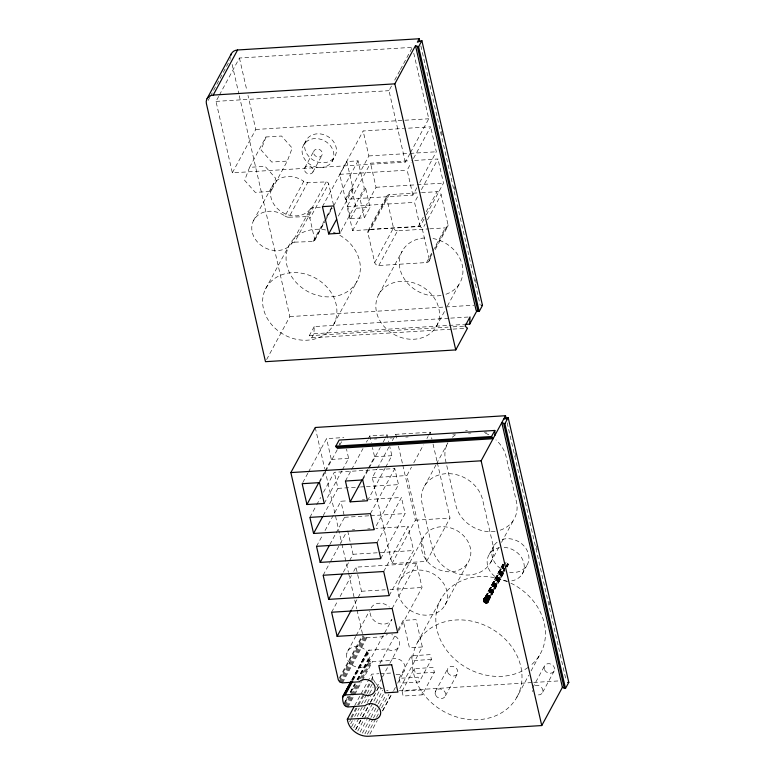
<?xml version="1.0" encoding="UTF-8"?>
<svg xmlns="http://www.w3.org/2000/svg" width="775" height="775" viewBox="0 0 775 775"><rect width="100%" height="100%" fill="white"/><g stroke="black" fill="none" stroke-linecap="round" stroke-linejoin="round"><path stroke-width="0.58" stroke-dasharray="3.88 2.91" d="M339.247 444.937L339.314 443.058M314.224 326.566L309.273 335.711L311.715 337.832L313.914 333.754L314.224 326.566L449.481 318.196M506.782 566.37C509.175 565.634 507.954 562.166 505.804 562.078M352.267 680.382L368.018 650.361L386.589 648.898A9.145 7.711 28.4 0 0 399.193 645.885A9.145 7.711 28.4 0 0 391.762 634.618M249.569 167.332L244.648 180.343L255.304 192.394L270.872 191.435L287.283 161.084L292.204 148.073L281.548 136.022L265.98 136.981L249.569 167.332L265.137 166.373L275.793 178.424L270.872 191.435M265.98 136.981L261.059 149.992L271.715 162.043L287.283 161.084M366.846 652.414L352.218 679.888M208.107 100.498L209.802 97.35M210.374 96.303L230.214 59.607M409.907 153.663L405.335 162.12L232.345 172.825L215.993 101.38L218.85 96.09M219.422 95.034L239.436 58.018L412.416 47.323M232.345 172.825L255.789 129.464L247.99 95.412M253.444 220.759L272.199 186.078M303.868 144.576L306.445 139.8M304.788 167.817L313.933 150.912M320.317 207.225L313.41 207.458A4.611 3.885 28.4 0 0 310.417 208.901L291.109 244.328A22.349 18.832 28.4 0 1 261.659 245.752A22.349 18.832 28.4 0 1 254.81 218.511A22.349 18.832 28.4 0 1 283.776 215.188L284.987 216.022L303.742 181.331A5.812 4.892 28.4 0 0 307.704 182.532L326.13 181.941A2.267 1.908 28.4 0 1 328.658 183.801L333.483 204.852M312.868 172.108L322.012 155.194M284.987 216.022A5.812 4.892 28.4 0 0 288.949 217.213L307.704 182.532M332.078 161.529A16.469 13.873 28.4 0 0 317.304 138.628A16.469 13.873 28.4 0 0 304.536 159.001A16.469 13.873 28.4 0 0 332.078 161.529L334.655 156.763A16.469 13.873 28.4 0 0 319.881 133.862A16.469 13.873 28.4 0 0 307.113 154.225A16.469 13.873 28.4 0 0 334.655 156.763M265.563 288.92L289.007 245.568M288.949 217.213L307.375 216.622L326.13 181.941M291.662 243.592A4.611 3.885 28.4 0 1 294.655 242.149L313.41 207.458M294.655 242.149L313.081 241.529A2.122 1.792 28.4 0 0 314.728 239.533L309.903 218.492L328.658 183.801M416.892 187.724L412.881 195.126L345.418 199.301L339.702 174.336L363.146 130.975L403.688 128.466M322.429 206.634L346.812 161.539L358.05 160.842L364.308 188.17L339.934 233.265M405.335 162.12L388.972 90.675L391.83 85.395M394.688 80.106L399.842 70.583M400.413 69.527L411.845 48.379M313.081 241.529L324.444 220.507M326.721 216.303L331.836 206.847M314.728 239.533L324.386 221.669M326.662 217.465L332.339 206.954M314.553 240.725L324.783 221.805M325.355 220.749L332.175 208.136M333.676 205.937L358.05 160.842M345.418 199.301L368.861 155.94L363.146 130.975M346.812 161.539L353.071 188.868L351.772 188.955L346.144 199.359L350.562 218.647L364.395 217.794L370.024 207.39L365.606 188.093L364.308 188.17M338.346 216.089L353.071 188.868M424.061 219.073L420.06 226.474L352.596 230.65L347.074 206.528L370.518 163.176L410.498 160.706M266.61 359.59L289.85 316.597L239.146 95.083M365.606 188.093L359.978 198.497L364.395 217.794M350.562 218.647L356.19 208.243L351.772 188.955M352.596 230.65L376.04 187.288L370.518 163.176M368.144 230.718L386.89 196.036M410.479 152.607L428.769 118.769L413.734 53.068M432.062 253.977L429.224 259.228A3.546 2.984 28.4 0 1 426.589 262.551L378.801 265.505A3.546 2.984 28.4 0 1 374.732 262.599L367.883 232.655L386.638 197.974A3.546 2.984 28.4 0 1 389.273 194.651L420.331 192.733M367.883 232.655A3.546 2.984 28.4 0 1 370.518 229.332L389.273 194.651M412.881 195.126L407.166 170.161L411.176 162.76M413.463 158.526L430.609 126.8L404.86 128.398M333.967 323.921L357.411 280.56M374.732 262.599L393.487 227.918L386.638 197.974M419.75 182.435L436.325 151.764L430.609 126.8M378.801 265.505L397.556 230.824L428.614 228.896M420.06 226.474L414.538 202.362L418.548 194.961M421.406 189.672L437.982 159.001L411.69 160.628M378.801 294.423L402.244 251.071M370.518 229.332L418.306 226.377L423.421 216.922M426.26 211.662L437.061 191.696A3.546 2.984 28.4 0 1 441.13 194.602L447.979 224.547L434.339 249.773M426.347 214.84L443.503 183.113L437.982 159.001M429.224 259.228L422.375 229.293L425.213 224.033M427.49 219.829L441.13 194.602M302.744 482.651L307.849 473.215M308.411 472.169L326.556 438.611L343.858 437.536M426.589 262.551L432.266 252.04M432.838 250.993L445.344 227.869A3.546 2.984 28.4 0 0 447.979 224.547M428.963 261.165L431.811 255.915M435.221 249.608L447.718 226.484M319.416 481.449L324.522 472.014M325.083 470.968L331.322 459.43L326.556 438.611M319.474 482.631L325.142 472.14M325.713 471.093L337.619 449.074M339.886 444.879L341.591 441.731M309.884 517.38L316.123 505.852M316.694 504.796L320.656 497.463M323.495 492.222L334.267 472.295L394.814 468.546L398.495 484.627L374.112 529.712M324.241 503.45L341.823 470.948M342.385 469.902L348.624 458.364L346.502 449.103M323.204 515.637L337.948 488.366L334.267 472.295M345.427 481.023L351.094 470.541M351.656 469.485L363 448.522M366.401 442.225L367.534 440.132M368.106 439.076L369.801 435.938L387.103 434.862L388.692 441.808M316.51 546.317L322.749 534.789M325.016 530.594L340.893 501.231L348.014 500.786M436.538 326.139A32.938 27.745 28.4 0 0 404.86 281.325A32.938 27.745 28.4 0 0 381.61 323.378A32.938 27.745 28.4 0 0 436.538 326.139L444.54 311.337M447.398 306.048L459.972 282.788M362.661 478.776L367.767 469.34M368.338 468.294L374.567 456.756L372.455 447.504M362.719 479.957L380.302 447.446M383.131 442.205L384.836 439.057M385.398 438.011L387.103 434.862M329.83 544.573L335.498 534.082M336.069 533.035L344.575 517.303L340.893 501.231M437.352 462.772L450.004 518.049L426.56 561.41L391.966 563.551L372.31 477.681L376.882 469.224M377.454 468.168L388.895 447.02M392.324 440.675L395.754 434.329L430.348 432.188L431.966 439.251M323.136 575.253L329.937 562.669M330.508 561.623L345.815 533.316M367.486 500.776L385.068 468.274M385.63 467.228L391.869 455.69L389.748 446.429M370.431 513.641L394.814 468.546M343.403 572.105L349.07 561.623M349.632 560.577L353.042 554.28L347.52 530.168M331.603 612.231L337.842 600.693M340.109 596.498L351.443 575.534M353.71 571.34L355.977 567.145L416.524 563.396L422.046 587.508L398.234 631.557M426.56 561.41L406.904 475.55L411.477 467.083M413.763 462.859L423.489 444.879M426.918 438.534L428.062 436.422M428.633 435.366L430.348 432.188M377.057 542.577L401.44 497.482L369.384 499.468M351.86 609.082L357.537 598.591M358.098 597.544L361.499 591.257L355.977 567.145M380.738 558.649L405.122 513.563L401.44 497.482M424.458 486.196L435.899 465.039M436.47 463.983L447.902 442.835A32.017 26.97 28.4 0 0 445.567 460.35L455.874 505.358A32.017 26.97 28.4 0 0 496.484 531.137M383.683 571.514L408.067 526.419L376.011 528.405M391.966 563.551L415.41 520.19L402.748 464.913M347.694 651.242L355.696 636.44M356.267 635.384L369.423 611.058M339.44 677.757L361.557 636.866M339.75 678.58L363 635.587M339.14 681.438L363.523 636.343L366.885 637.767L383.683 636.73L384.623 635.858A9.145 7.711 28.4 0 1 387.403 634.589M339.847 682.068L364.221 636.972M340.68 682.533L365.054 637.447M341.581 682.804L365.965 637.709M389.205 595.626L413.579 550.541L408.067 526.419M342.502 682.862L366.885 637.767M400.152 580.378L423.596 537.017M351.608 680.159L367.418 650.913M352.112 679.675L368.018 650.361M352.402 680.276L368.774 649.993M353.274 680.111L369.646 649.828M392.15 608.491L416.524 563.396M343.829 703.971L347.83 696.57M350.116 692.337L354.688 683.879M356.975 679.656L368.212 658.876L366.924 653.257M344.71 703.748L348.673 696.405M350.939 692.211L355.483 683.821M357.75 679.627L368.522 659.709L368.212 658.876M344.662 705.55L349.796 696.047M350.368 694.991L356.083 684.432M358.37 680.208L369.045 660.455L368.522 659.709L367.263 660.62M368.503 662.761L391.947 619.399A11.896 10.017 28.4 0 1 378.694 623.323A11.896 10.017 28.4 0 1 370.072 611.514M345.359 706.18L351.075 695.611M351.647 694.555L357.934 682.93M360.22 678.706L369.743 661.094L369.045 660.455M346.202 706.645L351.918 696.076M352.489 695.02L358.777 683.395M361.634 678.106L370.576 661.559L389.399 660.62A9.145 7.711 28.4 0 1 404.463 664.562A9.145 7.711 28.4 0 1 395.269 674.308M347.103 706.916L360.259 682.601M362.545 678.367L371.487 661.831M348.023 706.974L354.311 695.34M354.892 694.284L361.751 681.593M362.322 680.537L372.407 661.879M354.698 705.608L371.709 674.153L378.849 673.708M379.944 663.429L395.822 634.066M398.088 629.872L403.184 620.436L416.078 619.632L422.336 646.96L399.086 689.963M350.939 717.398L357.178 705.86M357.74 704.814L363.417 694.332M363.979 693.286L370.789 680.702M371.351 679.646L372.484 677.553L371.709 674.153M349.612 721.68L351.317 718.532M351.879 717.485L358.118 705.947M358.689 704.901L364.357 694.41M364.918 693.363L371.157 681.826M371.729 680.779L372.862 678.677L372.484 677.553M350.688 723.85L352.392 720.711M354.659 716.517L359.193 708.127M361.46 703.933L366.565 694.487M367.137 693.441L372.233 684.005M351.501 726.96L354.902 720.673M357.178 716.478L362.274 707.042M364.541 702.847L369.084 694.458M369.646 693.402L373.046 687.115M353.729 727.822L365.073 706.848M367.34 702.654L370.741 696.357M376.708 687.628L381.852 678.106M382.424 677.05L389.282 664.359M389.854 663.303L398.796 646.767M355.638 729.527L361.877 717.989M362.438 716.943L369.811 703.312M370.382 702.266L374.344 694.923M376.621 690.728L378.888 686.534L375.875 683.56M355.793 729.633L362.032 718.105M362.593 717.049L369.966 703.419M370.537 702.373L379.043 686.64M357.75 731.009L381 688.016L378.888 686.534M360.036 732.23L367.97 717.553M368.542 716.507L375.342 703.923M375.914 702.867L382.714 690.283M362.438 733.169L370.373 718.493M370.944 717.447L377.745 704.863M378.316 703.816L383.983 693.325M364.918 733.818L372.853 719.132M373.424 718.086L379.091 707.604M379.653 706.548L385.892 695.02M367.418 734.148L375.923 718.415M376.495 717.369L378.762 713.174M381.591 707.924L388.963 694.293M417.628 642.243L441.072 598.891M399.096 678.348L411.283 655.795L430.309 654.623L431.413 659.447L419.227 681.99L400.2 683.172L399.096 678.348L418.122 677.166L419.227 681.99M369.898 734.158L377.27 720.518M382.375 711.082L392.014 693.257M382.802 710.685L393.09 691.649M393.661 690.593L395.376 687.415M397.662 683.192L404.317 670.879M445.15 604.878A25.614 21.584 28.4 0 0 420.36 570.1A25.614 21.584 28.4 0 0 402.448 602.902A25.614 21.584 28.4 0 0 445.15 604.878L468.594 561.517A25.614 21.584 28.4 0 0 443.804 526.738A25.614 21.584 28.4 0 0 425.892 559.54A25.614 21.584 28.4 0 0 468.594 561.517M402.041 691.203L414.228 668.66L433.254 667.488L434.358 672.303L422.172 694.855L403.145 696.028L402.041 691.203L421.067 690.031L422.172 694.855M489.238 554.367L493.927 545.697M490.643 562.485L498.645 547.683M501.502 542.393L514.077 519.134M485.131 597.089L502.975 564.006M484.762 597.787L502.772 564.491M485.537 596.731L502.985 564.471M485.789 596.595L503.295 564.268M485.915 596.808L503.353 564.549M486.012 597.079L503.459 564.82L503.76 565.333M486.623 596.392L503.595 565.082M435.347 691.591L447.533 669.048M485.799 598.465L503.808 565.169M486.109 598.503L503.963 565.576M486.409 598.571L503.857 566.312M504.418 565.275L506.104 562.146M486.71 598.668L503.876 567.019M487 598.804L503.876 567.591M487.272 598.968L503.876 568.356M487.523 599.153L504.167 568.453M487.746 599.375L504.622 568.153M488.715 597.661L504.477 568.521M487.95 599.608L504.825 568.385M505.387 567.348L507.635 563.183M488.114 599.86L504.99 568.637M505.562 567.6L507.809 563.435M488.25 600.121L504.564 569.945M506.821 565.779L507.945 563.706M489.064 598.697L504.816 569.557M488.357 600.393L504.67 570.216M506.918 566.06L508.042 563.977M488.415 600.673L504.796 570.429M506.986 566.331L508.109 564.258M488.444 600.954L504.757 570.778M507.005 566.612L508.129 564.529M488.424 601.226L504.883 570.981M506.947 567.155L508.119 564.801M445.441 695.863L457.628 673.31M522.156 574.159L526.845 565.488M516.741 697.423A56.72 47.788 28.4 0 0 462.723 619.981A56.72 47.788 28.4 0 0 422.094 692.094A56.72 47.788 28.4 0 0 516.741 697.423L528.753 675.219M531.04 670.985L540.185 654.071M532.58 688.006L544.302 666.326M542.674 692.269L554.396 670.588M345.011 701.859L347.946 696.589M350.3 692.375L354.998 683.947M357.353 679.733L368.522 659.709M310.417 208.901L309.864 209.647A22.349 18.832 28.4 0 1 280.414 211.071A22.349 18.832 28.4 0 1 273.565 183.83A22.349 18.832 28.4 0 1 302.531 180.498L303.742 181.331M497.153 542.171L496.581 542.597A19.21 16.188 28.4 0 0 492.978 547.499L492.309 549.417A19.21 16.188 28.4 0 0 505.029 570.923M215.993 101.38L388.972 90.675M255.789 129.464L428.769 118.769M368.861 155.94L408.938 153.46M410.13 153.392L436.325 151.764M339.702 174.336L407.166 170.161M376.04 187.288L416.02 184.818M417.212 184.741L443.503 183.113M421.532 192.655L437.061 191.696M347.074 206.528L414.538 202.362M356.19 208.243L370.024 207.39M429.805 228.828L445.344 227.869M289.85 316.597L474.116 305.205M450.692 318.118L470.008 316.927M313.914 333.754L447.969 325.471M449.18 325.393L463.673 324.493M309.273 335.711L448.153 327.127M452.988 326.827L465.058 326.081M311.715 337.832L451.796 329.172M453.007 329.104L467.499 328.203M374.393 439.008L376.805 438.863M390.087 438.04L392.499 437.894M405.771 437.071L408.183 436.926M452.842 434.165L455.254 434.01M468.536 433.186L470.948 433.041M484.22 432.218L486.632 432.072M331.322 459.43L348.624 458.364M374.567 456.756L391.869 455.69M372.31 477.681L406.904 475.55M337.948 488.366L359.319 487.049M360.501 486.971L365.257 486.681M366.439 486.603L398.495 484.627M362.264 499.904L364.637 499.759M344.575 517.303L369.501 515.762M370.692 515.695L405.122 513.563M415.41 520.19L450.004 518.049M352.267 529.877L354.64 529.722M367.699 528.918L370.072 528.773M353.042 554.28L413.579 550.541M361.499 591.257L385.243 589.785M389.99 589.494L422.046 587.508M422.336 646.96L409.442 647.764L403.184 620.436M431.413 659.447L412.387 660.62L411.283 655.795M380.041 673.64L392.102 673.01M434.358 672.303L415.332 673.485L414.228 668.66M399.154 690.787L532.493 682.542M533.694 682.465L558.92 680.905M386.512 690.389L388.159 690.825M381 688.016L382.521 688.83M369.743 661.094L370.576 661.559M375.313 682.92L372.862 678.677M441.43 131.343L442.244 134.869M454.092 186.639L454.906 190.175M475.375 279.601L476.179 283.127M515.065 453.007L515.879 456.533M536.348 545.958L537.153 549.485M549.01 601.264L549.814 604.791M420.844 45.812L480.142 304.827M507.141 422.772L566.128 680.46M433.041 443.949L437.081 461.59M395.754 434.329L397.1 440.21M398.447 446.09L402.487 463.731M369.801 435.938L371.39 442.874M239.436 58.018L246.915 90.714M232.132 64.451L238.874 93.901M315.241 427.48L324.677 468.701M324.948 469.882L341.659 542.897M341.93 544.079L348.401 572.347M348.673 573.519L356.762 608.859M357.033 610.032L362.419 633.592M339.799 235.261A38.421 32.366 28.4 0 1 351.259 288.658L349.68 289.995A38.421 32.366 28.4 0 1 310.911 293.066L308.731 292.02A38.421 32.366 28.4 0 1 287.157 250.315A38.421 32.366 28.4 0 1 326.401 230.117M333.279 232.142A38.421 32.366 28.4 0 1 335.507 233.062M397.556 230.824A3.546 2.984 28.4 0 1 393.487 227.918M418.306 226.377A3.546 2.984 28.4 0 1 422.375 229.293M432.973 238.516A32.938 27.745 28.4 0 1 462.355 265.486A32.938 27.745 28.4 0 1 444.792 294.616M441.082 295.478A32.938 27.745 28.4 0 1 400.074 269.274A32.938 27.745 28.4 0 1 426.986 237.925M230.785 58.551A9.145 7.711 28.4 0 1 230.621 57.505M307.375 216.622A2.267 1.908 28.4 0 1 309.903 218.492M371.138 607.891A11.896 10.017 28.4 0 1 372.678 605.895L373.666 605.072A11.896 10.017 28.4 0 1 389.399 607.106M510.928 583.197A56.72 47.788 28.4 0 1 530.517 665.58M528.075 667.459A56.72 47.788 28.4 0 1 457.386 661.462A56.72 47.788 28.4 0 1 442.099 597.167A56.72 47.788 28.4 0 1 507.693 581.715M504.147 547.373A19.21 16.188 28.4 0 1 523.861 563.134A19.21 16.188 28.4 0 1 511.81 580.872M507.257 581.153A19.21 16.188 28.4 0 1 487.62 558.087L488.289 556.169A19.21 16.188 28.4 0 1 491.892 551.267L493.559 550.008A19.21 16.188 28.4 0 1 499.594 547.654M502.132 539.516A19.21 16.188 28.4 0 1 528.55 554.464A19.21 16.188 28.4 0 1 509.611 572.221M500.204 530.178A32.017 26.97 28.4 0 0 516.421 501.619L506.114 456.601A32.017 26.97 28.4 0 0 495.932 439.861M452.3 437.294A32.017 26.97 28.4 0 1 456.678 434.077M465.504 430.832A32.017 26.97 28.4 0 1 467.432 430.522M485.402 433.177A32.017 26.97 28.4 0 1 489.161 435.017M535.215 685.555A5.493 4.621 28.4 0 1 542.917 690.447A5.493 4.621 28.4 0 1 535.99 694.468M532.9 691.697A5.493 4.621 28.4 0 1 532.435 690.457M346.803 653.606L346.628 654.875A11.896 10.017 28.4 0 0 355.957 666.907A11.896 10.017 28.4 0 0 369.036 661.618L369.568 659.137A11.896 10.017 28.4 0 0 362.981 648.249A11.896 10.017 28.4 0 0 350.222 648.433L349.234 649.256A11.896 10.017 28.4 0 0 346.803 653.606M327.815 332.01L326.236 333.347A38.421 32.366 28.4 0 1 287.467 336.418L285.287 335.381A38.421 32.366 28.4 0 1 267.259 285.994A38.421 32.366 28.4 0 1 321.034 281.732A38.421 32.366 28.4 0 1 327.815 332.01M492.978 544.97L482.67 499.962A32.017 26.97 28.4 0 0 445.954 473.699A32.017 26.97 28.4 0 0 422.123 503.702L432.431 548.719A32.017 26.97 28.4 0 0 469.146 574.982A32.017 26.97 28.4 0 0 492.978 544.97M304.701 170.858A4.572 3.856 28.4 0 0 312.267 172.912A4.572 3.856 28.4 0 0 309.516 166.112A4.572 3.856 28.4 0 0 304.701 170.858M313.846 153.944A4.572 3.856 28.4 0 0 321.412 156.007A4.572 3.856 28.4 0 0 318.661 149.207A4.572 3.856 28.4 0 0 313.846 153.944M544.622 670.017A5.493 4.621 28.4 0 0 553.796 671.644A5.493 4.621 28.4 0 0 549.62 663.72A5.493 4.621 28.4 0 0 544.622 670.017M447.853 672.739A5.493 4.621 28.4 0 0 457.037 674.366A5.493 4.621 28.4 0 0 452.862 666.442A5.493 4.621 28.4 0 0 447.853 672.739M435.666 695.282A5.493 4.621 28.4 0 0 444.84 696.909A5.493 4.621 28.4 0 0 440.675 688.985A5.493 4.621 28.4 0 0 435.666 695.282"/><path stroke-width="1.16" d="M494.934 435.308L494.828 430.445L339.14 440.074L335.866 446.138L337.387 448.357L493.074 438.728L491.553 436.509L494.828 430.445M464.874 324.425L469.708 324.124L470.008 316.927L465.058 326.081L467.499 328.203L455.758 349.922L265.476 361.683L206.402 103.647A9.145 7.711 28.4 0 1 213.212 95.073L237.596 49.978L419.227 38.75L419.769 41.104M483.571 600.412C483.687 597.254 488.86 598.387 488.424 601.226C487.514 605.188 480.771 601.1 484.695 598.329M351.036 681.215L342.637 696.706C342.492 700.397 343.102 706.926 348.023 706.974L365.015 705.705A9.145 7.711 28.4 0 1 377.008 705.773A9.145 7.711 28.4 0 1 379.411 716.788A9.145 7.711 28.4 0 1 367.728 718.105L347.326 719.239C348.537 729.411 358.786 736.86 368.764 736.25L541.754 725.555L562.408 687.357L501.793 422.608L504.893 423.692L508.177 417.628L503.643 419.188M207.07 98.638L231.454 53.553M455.758 349.922L394.843 83.845L415.497 45.638L418.597 46.723L421.881 40.668L417.347 42.218L419.227 38.75M328.687 233.963L322.429 206.634L333.676 205.937L339.934 233.265L328.687 233.963L336.641 219.248M342.637 696.706L345.262 694.913L362.206 693.983A9.145 7.711 28.4 0 0 373.695 692.928A9.145 7.711 28.4 0 0 372.077 682.145A9.145 7.711 28.4 0 0 360.249 680.954L359.3 681.816L342.502 682.862L339.847 682.068L338.307 679.859L290.858 472.576L315.241 427.48L505.523 415.72L506.327 419.246M306.948 504.525L302.173 483.697L319.474 482.631L324.241 503.45L306.948 504.525L318.854 482.505M313.565 533.462L309.884 517.38L370.431 513.641L374.112 529.712L313.565 533.462L322.642 516.683M350.193 501.851L345.427 481.023L362.719 479.957L367.486 500.776L350.193 501.851L362.099 479.832M320.191 562.398L316.51 546.317L377.057 542.577L380.738 558.649L320.191 562.398L329.268 545.619M469.708 324.124L477.39 309.903M415.497 45.638L476.112 310.387L479.212 311.472L482.486 305.408L421.881 40.668M328.658 599.375L323.136 575.253L383.683 571.514L389.205 595.626L328.658 599.375L342.269 574.207M337.125 636.343L331.603 612.231L392.15 608.491L397.662 632.603L337.125 636.343L351.298 610.128M351.065 681.709L342.472 697.5L350.503 682.998M344.391 695.078L351.831 681.332M345.262 694.913L352.702 681.167M541.754 725.555L481.139 460.805L505.523 415.72M347.326 719.239L354.127 706.655M483.726 599.618L484.85 597.535M483.59 600.141L484.762 597.787M483.6 600.693L485.286 597.564M483.668 600.964L485.353 597.845M483.765 601.245L485.45 598.116M483.9 601.507L485.586 598.387M484.065 601.758L486.322 597.593M484.268 601.991L486.516 597.825M484.491 602.204L486.748 598.038M484.743 602.398L487 598.232M485.014 602.562L487.272 598.397M485.305 602.688L487.552 598.533M485.605 602.795L487.853 598.629M485.906 602.863L487.591 599.743M486.216 602.892L487.901 599.773M486.516 602.892L488.202 599.773M486.807 602.863L488.492 599.734M487.088 602.785L488.783 599.666M487.359 602.688L488.483 600.606M487.601 602.553L488.725 600.47M562.408 687.357L565.508 688.433L568.782 682.378L508.177 417.628M213.212 95.073L394.843 83.845M481.294 305.486L482.486 305.408M335.866 446.138L491.553 436.509M336.118 447.233L491.805 437.604M290.858 472.576L481.139 460.805M567.591 682.446L568.782 682.378M418.597 46.723L479.212 311.472M504.893 423.692L565.508 688.433M417.415 46.8L478.02 311.54M503.711 423.76L564.316 688.51M230.737 55.442A9.145 7.711 28.4 0 1 237.596 49.978M391.695 664.727L378.81 665.522L385.059 692.85L397.953 692.056L391.695 664.727"/></g></svg>
